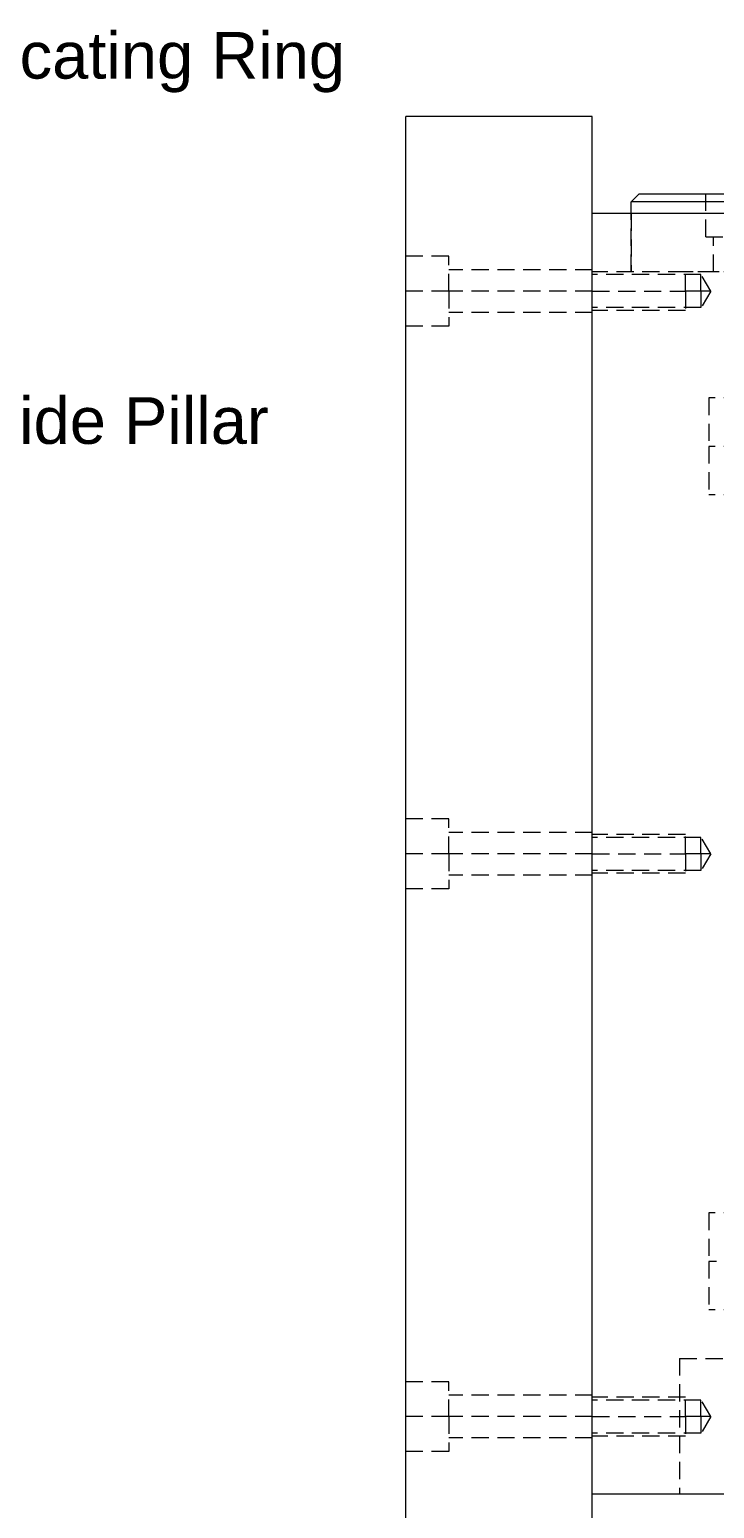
# Model space of a CAD drawing. Header units: millimetres. Extents: x -4200 to 3581, y -7493 to -4075.
# Drawn here: x -3537.1 to -3360.7, y -7174.6 to -6793.5 of the extents above; entities that cross this region are included whole.
import ezdxf
from ezdxf import colors
from ezdxf.entities.mleader import LeaderData, LeaderLine
from ezdxf.math import Vec2, Vec3

# ---------------------------------------------------------------- set-up
doc = ezdxf.new("R2010")
doc.units = ezdxf.units.MM
doc.header["$LTSCALE"] = 0.7
doc.linetypes.add('HIDDEN', pattern=[9.525, 6.35, -3.175])
doc.layers.add('txt', color=20, linetype='Continuous')
doc.styles.get("Standard").update_dxf_attribs({"font": 'arial.ttf'})

# ---------------------------------------------------------------- blocks, each defined once
blk = doc.blocks.new('A$C55b2053a')
at = {"color": 6, "linetype": 'Continuous', "lineweight": 0, "extrusion": (2.22045e-16, 1, -2.22045e-16)}
for p, q in [((2691.45, 152.96), (3071.45, 152.96)), ((3071.45, 104.96), (3071.45, 152.96)), ((2691.45, 104.96), (3071.45, 104.96)), ((2716.45, 39.96), (2716.45, 104.96)), ((3046.45, 39.96), (3046.45, 104.96)), ((3046.45, 94.96), (3049.45, 94.96)), ((3051.45, 92.96), (3049.45, 94.96)), ((3049.45, -15.04), (3049.45, 94.96)), ((3051.45, -13.04), (3051.45, 92.96))]:
    blk.add_line(p, q, dxfattribs=at)
at = {"color": 3, "linetype": 'HIDDEN', "lineweight": 0, "extrusion": (2.22045e-16, 1, -2.22045e-16)}
for p, q in [((2727.45, 141.96), (2727.45, 152.96)), ((2736.45, 141.96), (2736.45, 152.96)), ((2745.45, 141.96), (2745.45, 152.96)), ((2872.45, 141.96), (2872.45, 152.96)), ((2881.45, 141.96), (2881.45, 152.96)), ((2890.45, 141.96), (2890.45, 152.96)), ((3017.45, 141.96), (3017.45, 152.96)), ((3026.45, 141.96), (3026.45, 152.96)), ((3035.45, 141.96), (3035.45, 152.96)), ((2736.45, 141.96), (2727.45, 141.96)), ((2730.95, 104.96), (2730.95, 141.96)), ((2736.45, 141.96), (2745.45, 141.96)), ((2736.45, 104.96), (2736.45, 141.96)), ((2741.95, 104.96), (2741.95, 141.96)), ((2881.45, 141.96), (2872.45, 141.96)), ((2875.95, 104.96), (2875.95, 141.96)), ((2881.45, 141.96), (2890.45, 141.96)), ((2881.45, 104.96), (2881.45, 141.96)), ((2886.95, 104.96), (2886.95, 141.96)), ((3026.45, 141.96), (3017.45, 141.96)), ((3020.95, 104.96), (3020.95, 141.96)), ((3026.45, 141.96), (3035.45, 141.96)), ((3026.45, 104.96), (3026.45, 141.96)), ((3031.95, 104.96), (3031.95, 141.96)), ((2731.45, 80.96), (2731.45, 104.96)), ((2732.2, 76.96), (2732.2, 104.96)), ((2736.45, 104.96), (2736.45, 80.96)), ((2740.7, 76.96), (2740.7, 104.96)), ((2741.45, 80.96), (2741.45, 104.96)), ((2876.45, 80.96), (2876.45, 104.96)), ((2877.2, 76.96), (2877.2, 104.96)), ((2881.45, 104.96), (2881.45, 80.96)), ((2885.7, 76.96), (2885.7, 104.96)), ((2886.45, 80.96), (2886.45, 104.96)), ((3021.45, 80.96), (3021.45, 104.96)), ((3022.2, 76.96), (3022.2, 104.96)), ((3026.45, 104.96), (3026.45, 80.96)), ((3030.7, 76.96), (3030.7, 104.96)), ((3031.45, 80.96), (3031.45, 104.96)), ((3046.45, 94.96), (3031.45, 94.96)), ((3031.45, 94.96), (3046.45, 94.96)), ((2751.45, 82.46), (2716.45, 82.46)), ((2736.45, 80.96), (2731.45, 80.96)), ((2736.45, 80.96), (2741.45, 80.96)), ((2736.45, 76.96), (2736.45, 80.96)), ((2751.45, 82.46), (2751.45, 39.96)), ((2881.45, 80.96), (2876.45, 80.96)), ((2881.45, 80.96), (2886.45, 80.96)), ((2881.45, 76.96), (2881.45, 80.96)), ((3026.45, 80.96), (3021.45, 80.96)), ((3026.45, 80.96), (3031.45, 80.96)), ((3026.45, 76.96), (3026.45, 80.96)), ((3031.45, 39.96), (3031.45, 80.96)), ((3031.45, -1.04), (3031.45, 80.96)), ((2736.45, 76.96), (2732.2, 76.96)), ((2736.45, 74.41), (2732.2, 76.96)), ((2736.45, 76.96), (2740.7, 76.96)), ((2736.45, 74.41), (2736.45, 76.96)), ((2736.45, 74.41), (2740.7, 76.96)), ((2881.45, 76.96), (2877.2, 76.96)), ((2881.45, 74.41), (2877.2, 76.96)), ((2881.45, 76.96), (2885.7, 76.96)), ((2881.45, 74.41), (2881.45, 76.96)), ((2881.45, 74.41), (2885.7, 76.96)), ((3026.45, 76.96), (3022.2, 76.96)), ((3026.45, 74.41), (3022.2, 76.96)), ((3026.45, 76.96), (3030.7, 76.96)), ((3026.45, 74.41), (3026.45, 76.96)), ((3026.45, 74.41), (3030.7, 76.96)), ((2776.45, 74.96), (2763.95, 74.96)), ((2763.95, 39.96), (2763.95, 74.96)), ((2776.45, 72.98), (2776.45, 74.96)), ((2788.95, 74.96), (2776.45, 74.96)), ((2788.95, 39.96), (2788.95, 74.96)), ((2986.45, 74.96), (2973.95, 74.96)), ((2973.95, 39.96), (2973.95, 74.96)), ((2986.45, 39.96), (2986.45, 74.96)), ((2998.95, 74.96), (2986.45, 74.96)), ((2998.95, 39.96), (2998.95, 74.96)), ((3031.45, 73.75), (3040.45, 73.75)), ((3040.45, 75.75), (3040.45, 68.25)), ((3040.45, 75.75), (3051.45, 75.75))]:
    blk.add_line(p, q, dxfattribs=at)

msp = doc.modelspace()

# ---------------------------------------------------------------- block references
at = {"layer": 'txt', "rotation": 90}
msp.add_blockref('A$C55b2053a', (-3287.17, -9887.37), dxfattribs=at)

# ---------------------------------------------------------------- leaders
at = {"layer": 'txt', "lineweight": 9}
ml = msp.add_multileader_mtext('Standard', dxfattribs=at)
ml.set_content('4. Locating Ring', color=256)
ml.set_leader_properties()
ml.build(insert=Vec2(0, 0))
ml.multileader.update_dxf_attribs({"arrow_head_size": 10})
ctx = ml.context
ctx.base_point, ctx.char_height, ctx.arrow_head_size, ctx.plane_origin = Vec3(-3578.95, -6801.93), 12, 10, Vec3(-3702.14, -6837.93)
notes = []
notes.append((ctx, [(0, (1, 1, 0), (-3586.95, -6801.93), (1, 0), 8, [(0, [(-3702.14, -6837.93)], 0, [])])]))
ctx.mtext.insert, ctx.mtext.flow_direction = Vec3(-3576.95, -6794.16), 5
ml = msp.add_multileader_mtext('Standard', dxfattribs=at)
ml.set_content('6.. Guide Pillar', color=256)
ml.set_leader_properties()
ml.build(insert=Vec2(0, 0))
ml.multileader.update_dxf_attribs({"arrow_head_size": 10})
ctx = ml.context
ctx.base_point, ctx.char_height, ctx.arrow_head_size, ctx.plane_origin = Vec3(-3587.45, -6894.37), 12, 10, Vec3(-3665.3, -6900.93)
notes.append((ctx, [(0, (1, 1, 0), (-3595.45, -6894.37), (1, 0), 8, [(0, [(-3665.3, -6900.93)], 0, [])])]))
ctx.mtext.insert, ctx.mtext.flow_direction = Vec3(-3585.45, -6888.27), 5
for ctx, leaders in notes:
    for number, flags, end, landing, length, lines in leaders:
        leader = LeaderData()
        leader.index, (leader.has_last_leader_line, leader.has_dogleg_vector, leader.attachment_direction) = number, flags
        leader.last_leader_point, leader.dogleg_vector, leader.dogleg_length = Vec3(end), Vec3(landing), length
        for number, points, colour, breaks in lines:
            line = LeaderLine()
            line.index, line.vertices, line.color, line.breaks = number, Vec3.list(points), colors.encode_raw_color(colour), breaks
            leader.lines.append(line)
        ctx.leaders.append(leader)

doc.saveas('drawing.dxf')
